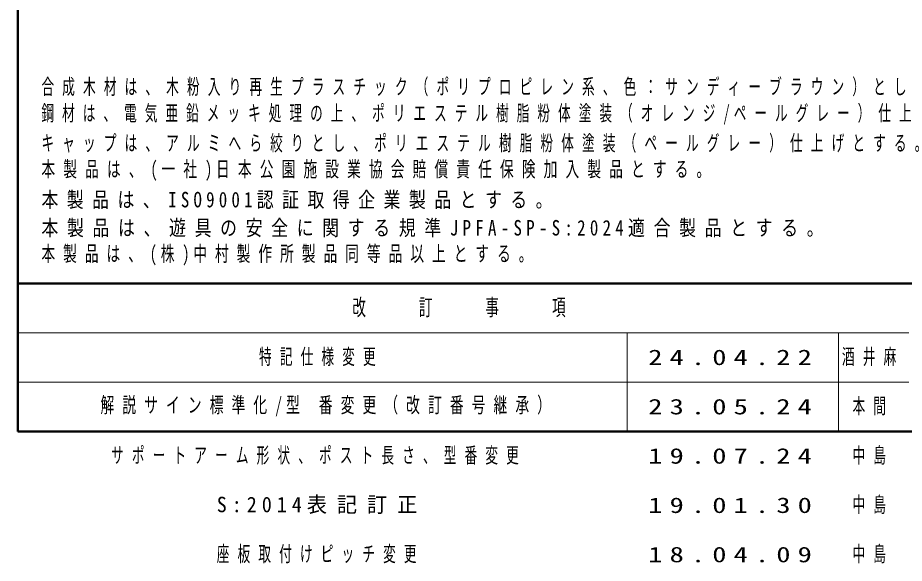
# Model space of a CAD drawing. Units: millimetres on the paper. Extents: x -365 to 0, y -19 to 257.
# Drawn here: x -365 to -239.2, y -18.7 to 58.7 of the extents above; entities that cross this region are included whole.
import ezdxf

# ---------------------------------------------------------------- set-up
doc = ezdxf.new("R2010")
doc.units = ezdxf.units.MM
doc.layers.add('LY_1', color=7, linetype='Continuous', lineweight=13)
doc.styles.add('ＭＳ ゴシック', font='')
doc.styles.get('ＭＳ ゴシック').set_extended_font_data('MS Gothic')

msp = doc.modelspace()

# ---------------------------------------------------------------- linework, layer by layer
at = {"layer": 'LY_1', "lineweight": 50}
for p, q in [((-365, 257), (-365, 0)), ((-365, 21), (0, 21)), ((-365, 0), (0, 0))]:
    msp.add_line(p, q, dxfattribs=at)
at = {"layer": 'LY_1'}
for p, q in [((-365, 14), (-238.5, 14)), ((-278.5, 14), (-278.5, 0)), ((-248.5, 14), (-248.5, 0)), ((-365, 7), (-238.5, 7))]:
    msp.add_line(p, q, dxfattribs=at)

# ---------------------------------------------------------------- texts
at = {"layer": 'LY_1', "style": 'ＭＳ ゴシック'}
for s, insert, char_height, attachment_point in [('\\T1.64;\\W0.6;合成木材は、木粉入り再生プラスチック（ポリプロピレン系、色：サンディーブラウン）とし、「再生有機系建材認定基準」適合品とする。', (-361.638, 47.567), 2.199, 7), ('\\T1.63;\\W0.6;鋼材は、電気亜鉛メッキ処理の上、ポリエステル樹脂粉体塗装（オレンジ/ペールグレー）仕上げとする。', (-361.638, 43.567), 2.199, 7), ('\\T1.64;\\W0.6;キャップは、アルミへら絞りとし、ポリエステル樹脂粉体塗装（ペールグレー）仕上げとする。', (-361.638, 39.567), 2.199, 7), ('\\T1.59;\\W0.65;本製品は、(一社)日本公園施設業協会賠償責任保険加入製品とする。', (-361.638, 35.567), 2.199, 7), ('\\T1.5;\\W0.8;本製品は、ISO9001認証取得企業製品とする。', (-361.638, 31.567), 2.199, 7), ('\\T1.51;\\W0.8;本製品は、遊具の安全に関する規準JPFA-SP-S:2024適合製品とする。', (-361.638, 27.567), 2.199, 7), ('\\T1.58;\\W0.65;本製品は、(株)中村製作所製品同等品以上とする。', (-361.638, 23.567), 2.199, 7), ('\\T1.64;\\W0.6;改\u3000\u3000訂\u3000\u3000事\u3000\u3000項', (-301.75, 17.5), 2.346, 5), ('\\T1.64;\\W0.6;特記仕様変更', (-330.75, 10.5), 2.199, 4), ('\\T1.5;\\W1.35;24.04.22', (-275.5, 10.5), 2.199, 4), ('\\T1.64;\\W0.6;酒井麻', (-248, 10.5), 2.199, 4), ('\\T1.59;\\W0.65;解説サイン標準化/型\\~番変更（改訂番号継承）', (-353.25, 3.5), 2.199, 4), ('\\T1.64;\\W0.6;本間', (-246.5, 3.5), 2.199, 4), ('\\T1.5;\\W1.35;23.05.24', (-275.5, 3.5), 2.199, 4), ('\\T1.64;\\W0.6;サポートアーム形状、ポスト長さ、型番変更', (-351.75, -3.5), 2.199, 4), ('\\T1.5;\\W1.35;19.07.24', (-275.5, -3.5), 2.199, 4), ('\\T1.64;\\W0.6;中島', (-246.5, -3.5), 2.199, 4), ('\\T1.5;\\W0.95;S:2014表記訂正', (-336.75, -10.5), 2.199, 4), ('\\T1.5;\\W1.35;19.01.30', (-275.5, -10.5), 2.199, 4), ('\\T1.64;\\W0.6;中島', (-246.5, -10.5), 2.199, 4), ('\\T1.64;\\W0.6;座板取付けピッチ変更', (-336.75, -17.5), 2.199, 4), ('\\T1.64;\\W0.6;中島', (-246.5, -17.5), 2.199, 4), ('\\T1.5;\\W1.35;18.04.09', (-275.5, -17.5), 2.199, 4)]:
    msp.add_mtext(s, dxfattribs=dict(at, insert=insert, char_height=char_height, attachment_point=attachment_point))

doc.saveas('drawing.dxf')
